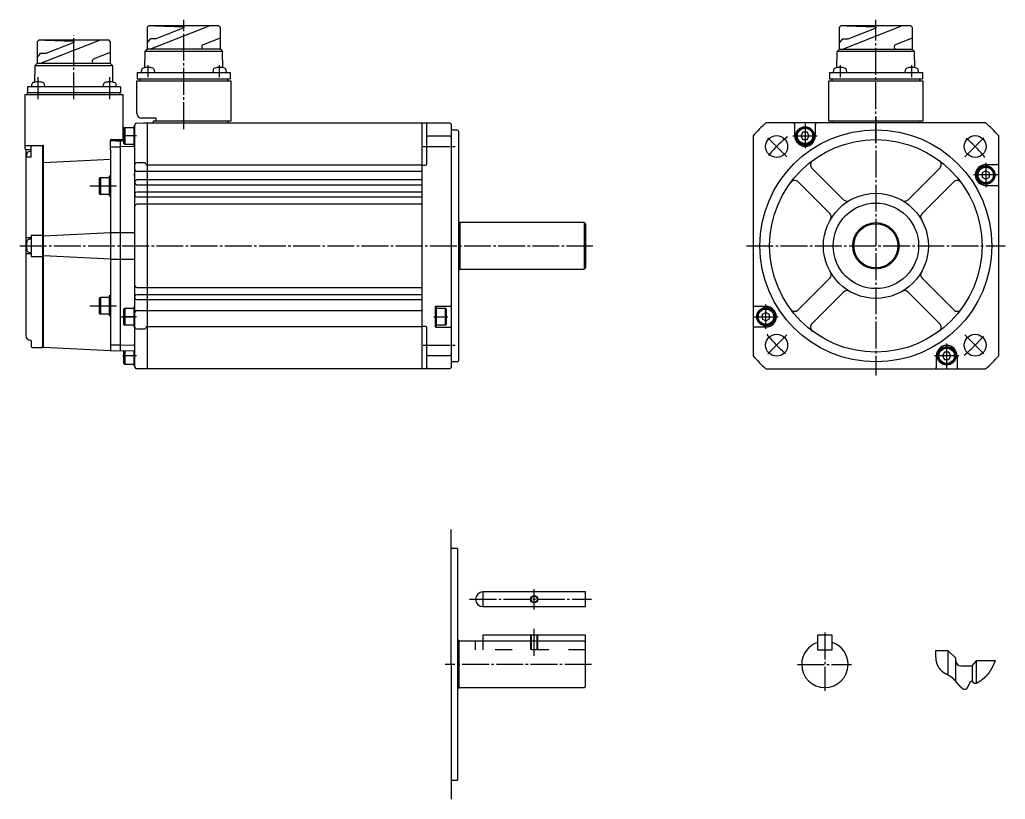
# Model space of a CAD drawing. Extents: x -317 to 315, y -128 to 191.
# Drawn here: x -88.2 to 315.4, y -127.6 to 191.5 of the extents above; entities that cross this region are included whole.
import ezdxf

# ---------------------------------------------------------------- set-up
doc = ezdxf.new("R2010")
doc.units = 0
doc.linetypes.add('DASH_CENTER', pattern=[14, 11, -1, 1, -1])
doc.linetypes.add('DASHED', pattern=[15, 7, -8])
doc.layers.get('0').update_dxf_attribs({"linetype": 'CONTINUOUS'})

msp = doc.modelspace()

# ---------------------------------------------------------------- linework, layer by layer
at = {"color": 1, "linetype": 'DASH_CENTER'}
for p, q in [((-21.02, 146.72), (-21.02, 191.47)), ((262.42, 140.9), (262.42, 191.47)), ((-66.02, 158.92), (-66.02, 185.06)), ((-35.7, 172.92), (-35.7, 167.92)), ((-6.34, 167.92), (-6.34, 172.92)), ((247.74, 172.92), (247.74, 167.92)), ((277.1, 167.92), (277.1, 172.92)), ((-80.7, 158.92), (-80.7, 168.01)), ((-51.34, 158.92), (-51.34, 168.01)), ((262.42, 151.92), (262.42, 45.92)), ((233.42, 148.92), (233.42, 138.92)), ((-40.4, 143.92), (-46.09, 143.92)), ((226.01, 135.33), (217.52, 143.82)), ((228.42, 143.92), (238.42, 143.92)), ((298.84, 135.33), (307.33, 143.82)), ((77.07, 139.57), (90.16, 139.57)), ((307.42, 132.92), (307.42, 122.92)), ((312.42, 127.92), (302.42, 127.92)), ((-59.52, 123.42), (-48.02, 123.42)), ((-88.22, 98.92), (146.48, 98.92)), ((-86.27, 98.92), (-82.41, 98.92)), ((209.42, 98.92), (315.42, 98.92)), ((-59.52, 74.42), (-48.02, 74.42)), ((217.42, 64.92), (217.42, 74.92)), ((-40.4, 69.92), (-46.09, 69.92)), ((81.36, 69.92), (87.05, 69.92)), ((212.42, 69.92), (222.42, 69.92)), ((226.01, 62.5), (217.52, 54.01)), ((298.84, 62.5), (307.33, 54.01)), ((77.07, 58.26), (90.16, 58.26)), ((291.42, 48.92), (291.42, 58.92)), ((-40.4, 53.92), (-46.09, 53.92)), ((296.42, 53.92), (286.42, 53.92)), ((101.48, -42.72), (101.48, -48.72)), ((122.48, -49.87), (122.48, -41.57)), ((95.98, -45.72), (145.98, -45.72)), ((122.48, -68.87), (122.48, -57.87)), ((241.54, -59.33), (241.54, -83.19)), ((145.98, -72.37), (85.98, -72.37)), ((230.28, -72.37), (252.5, -72.37))]:
    msp.add_line(p, q, dxfattribs=at)
at = {"color": 7, "linetype": 'CONTINUOUS'}
for p, q in [((-35.9, 188.47), (-35.4, 188.97)), ((-35.9, 179.53), (-35.9, 188.47)), ((-6.65, 188.97), (-35.4, 188.97)), ((-6.65, 188.97), (-35.4, 188.97)), ((-10.31, 188.97), (-34.38, 179.53)), ((-32.87, 188.97), (-21.02, 188.58)), ((-21.02, 188.11), (-32.46, 183.62)), ((-21.02, 188.58), (-21.02, 188.11)), ((-6.15, 188.47), (-6.65, 188.97)), ((-6.15, 188.47), (-6.15, 179.53)), ((247.55, 188.4), (248.05, 188.9)), ((247.55, 179.46), (247.55, 188.4)), ((276.8, 188.9), (248.05, 188.9)), ((273.13, 188.9), (249.07, 179.46)), ((250.58, 188.9), (262.42, 188.51)), ((262.42, 188.04), (250.99, 183.55)), ((262.42, 188.51), (262.42, 188.04)), ((277.3, 188.4), (276.8, 188.9)), ((277.3, 188.4), (277.3, 179.46)), ((-80.9, 182.56), (-80.4, 183.06)), ((-80.9, 173.62), (-80.9, 182.56)), ((-51.65, 183.06), (-80.4, 183.06)), ((-55.31, 183.06), (-79.38, 173.62)), ((-77.87, 183.06), (-66.02, 182.67)), ((-66.02, 182.2), (-77.46, 177.71)), ((-66.02, 182.67), (-66.02, 182.2)), ((-51.15, 182.56), (-51.65, 183.06)), ((-51.15, 182.56), (-51.15, 173.62)), ((-35.9, 182.12), (-34.64, 183.62)), ((-32.46, 183.62), (-34.64, 183.62)), ((-6.15, 183.94), (-13.11, 181.21)), ((247.55, 182.05), (248.8, 183.55)), ((250.99, 183.55), (248.8, 183.55)), ((277.3, 183.87), (270.34, 181.14)), ((-80.9, 176.21), (-79.64, 177.71)), ((-77.46, 177.71), (-79.64, 177.71)), ((-51.15, 178.03), (-58.11, 175.3)), ((-37.01, 171.79), (-36.9, 178.53)), ((-36.9, 178.53), (-35.9, 179.53)), ((-5.15, 178.53), (-36.9, 178.53)), ((-35.9, 179.53), (-12.83, 179.53)), ((-13.58, 180.51), (-13.58, 180.28)), ((-12.83, 179.53), (-6.15, 179.53)), ((-6.15, 179.53), (-5.15, 178.53)), ((-6.15, 179.53), (-5.15, 178.53)), ((-5.04, 171.79), (-5.15, 178.53)), ((246.44, 171.79), (246.55, 178.46)), ((246.55, 178.46), (247.55, 179.46)), ((278.3, 178.46), (246.55, 178.46)), ((247.55, 179.46), (270.61, 179.46)), ((269.86, 180.44), (269.86, 180.21)), ((270.61, 179.46), (277.3, 179.46)), ((277.3, 179.46), (278.3, 178.46)), ((277.3, 179.46), (278.3, 178.46)), ((278.41, 171.79), (278.3, 178.46)), ((-81.9, 172.62), (-80.9, 173.62)), ((-80.9, 173.62), (-57.83, 173.62)), ((-58.58, 174.6), (-58.58, 174.37)), ((-57.83, 173.62), (-51.15, 173.62)), ((-51.15, 173.62), (-50.15, 172.62)), ((-51.15, 173.62), (-50.15, 172.62)), ((-82.01, 165.88), (-81.9, 172.62)), ((-50.15, 172.62), (-81.9, 172.62)), ((-50.04, 165.88), (-50.15, 172.62)), ((-40.07, 169.92), (-40.07, 167.22)), ((-40.07, 169.92), (-1.97, 169.92)), ((-38.38, 170.76), (-38.45, 169.92)), ((-32.95, 169.92), (-33.03, 170.76)), ((-9.02, 170.76), (-9.09, 169.92)), ((-3.59, 169.92), (-3.67, 170.76)), ((-1.97, 169.92), (-1.97, 167.22)), ((243.37, 169.92), (243.37, 167.22)), ((243.37, 169.92), (281.47, 169.92)), ((245.07, 170.76), (244.99, 169.92)), ((250.49, 169.92), (250.42, 170.76)), ((274.43, 170.76), (274.35, 169.92)), ((279.85, 169.92), (279.78, 170.76)), ((281.47, 169.92), (281.47, 167.22)), ((-40.27, 166.52), (-21.02, 166.52)), ((-40.27, 153.22), (-40.27, 166.52)), ((-40.07, 167.22), (-1.97, 167.22)), ((-39.02, 167.22), (-39.02, 166.52)), ((-39.02, 167.22), (-39.02, 166.52)), ((-21.02, 166.52), (-1.77, 166.52)), ((-3.02, 166.52), (-3.02, 167.22)), ((-1.77, 166.52), (-1.77, 149.92)), ((243.17, 166.52), (262.42, 166.52)), ((243.17, 149.92), (243.17, 166.52)), ((243.37, 167.22), (281.47, 167.22)), ((244.42, 167.22), (244.42, 166.52)), ((244.42, 167.22), (244.42, 166.52)), ((262.42, 166.52), (281.67, 166.52)), ((280.42, 166.52), (280.42, 167.22)), ((281.67, 166.52), (281.67, 149.92)), ((-85.07, 164.01), (-85.07, 161.62)), ((-46.97, 164.01), (-85.07, 164.01)), ((-85.07, 161.62), (-46.97, 161.62)), ((-85.02, 160.92), (-85.02, 161.62)), ((-83.38, 164.85), (-83.45, 164.01)), ((-77.95, 164.01), (-78.03, 164.85)), ((-54.02, 164.85), (-54.09, 164.01)), ((-48.59, 164.01), (-48.67, 164.85)), ((-47.02, 160.92), (-47.02, 161.62)), ((-46.97, 164.01), (-46.97, 161.62)), ((-86.02, 160.92), (-46.02, 160.92)), ((-86.02, 140.19), (-86.02, 160.92)), ((-46.02, 160.92), (-46.02, 142.62)), ((-32.52, 151.22), (-38.27, 151.22)), ((-33.52, 149.92), (-33.52, 149.22)), ((-32.32, 149.92), (-33.52, 149.92)), ((-32.32, 149.92), (-32.32, 151.02)), ((-21.02, 149.92), (-32.32, 149.92)), ((-3.02, 149.92), (-21.02, 149.92)), ((-3.02, 149.92), (-3.02, 149.22)), ((-1.77, 149.92), (-3.02, 149.92)), ((262.42, 149.92), (243.17, 149.92)), ((244.42, 149.92), (244.42, 149.22)), ((280.42, 149.92), (262.42, 149.92)), ((280.42, 149.92), (280.42, 149.22)), ((281.67, 149.92), (280.42, 149.92)), ((-45.17, 147.42), (-45.52, 147.07)), ((-45.52, 140.77), (-45.52, 147.07)), ((-45.17, 147.42), (-45.17, 140.42)), ((-45.17, 147.42), (-41.52, 147.42)), ((-41.52, 147.92), (-41.52, 139.92)), ((-41.02, 147.92), (-41.52, 147.92)), ((-41.02, 49.33), (-41.02, 148.5)), ((-40.33, 149.2), (-37.52, 149.25)), ((-37.52, 149.25), (-36.02, 149.22)), ((-36.02, 149.22), (-36.02, 48.61)), ((-36.02, 149.22), (76.48, 149.22)), ((-33.52, 149.22), (-3.02, 149.22)), ((76.48, 149.22), (87.98, 149.22)), ((76.48, 149.22), (76.48, 48.62)), ((78.48, 148.72), (78.98, 149.22)), ((78.48, 132.42), (78.48, 148.72)), ((87.98, 149.22), (88.48, 148.72)), ((88.48, 148.72), (88.48, 49.12)), ((88.98, 146.42), (90.98, 146.42)), ((91.48, 145.92), (90.98, 146.42)), ((91.48, 145.92), (91.48, 51.92)), ((307.44, 149.22), (217.41, 149.22)), ((229.17, 143.92), (229.17, 148.72)), ((232.56, 145.42), (231.69, 143.92)), ((234.29, 145.42), (232.56, 145.42)), ((235.16, 143.92), (234.29, 145.42)), ((237.67, 143.92), (237.67, 148.72)), ((-51.22, 141.92), (-51.22, 138.62)), ((-51.02, 138.42), (-51.02, 141.62)), ((-50.72, 142.42), (-46.22, 142.42)), ((-49.02, 141.95), (-50.72, 141.92)), ((-49.02, 141.95), (-47.02, 141.92)), ((-47.02, 141.92), (-45.52, 141.95)), ((-47.02, 141.92), (-47.02, 55.91)), ((-41.02, 55.31), (-41.02, 142.52)), ((78.48, 143.43), (78.98, 143.93)), ((78.98, 143.93), (87.98, 143.93)), ((87.98, 143.93), (88.48, 143.43)), ((212.12, 143.93), (212.12, 53.9)), ((231.69, 143.92), (232.56, 142.42)), ((232.56, 142.42), (234.29, 142.42)), ((234.29, 142.42), (235.16, 143.92)), ((312.72, 53.9), (312.72, 143.93)), ((-86.02, 138.62), (-86.02, 140.19)), ((-85.82, 139.99), (-78.72, 139.99)), ((-85.82, 138.42), (-83.58, 138.42)), ((-85.72, 138.16), (-85.72, 135.04)), ((-85.52, 138.36), (-83.72, 138.36)), ((-83.52, 137.51), (-84.37, 137.44)), ((-83.72, 138.36), (-83.72, 138.36)), ((-83.52, 138.56), (-83.52, 139.49)), ((-83.52, 135.44), (-83.52, 138.56)), ((-78.92, 139.99), (-78.92, 57.72)), ((-78.52, 57.31), (-78.52, 139.79)), ((-51.02, 138.42), (-51.02, 55.92)), ((-50.73, 139.42), (-49.02, 139.45)), ((-49.02, 139.45), (-47.02, 139.42)), ((-41.51, 139.52), (-47.02, 139.42)), ((-45.52, 140.77), (-45.17, 140.42)), ((-41.52, 140.42), (-45.17, 140.42)), ((-41.52, 139.92), (-41.02, 139.92)), ((-85.72, 135.04), (-85.72, 133.24)), ((-85.72, 133.24), (-85.72, 102.37)), ((-83.72, 135.24), (-85.52, 135.24)), ((-83.72, 135.24), (-83.72, 135.24)), ((-78.52, 132.98), (-51.02, 134.38)), ((-37.02, 132.92), (-40.32, 132.92)), ((76.48, 129.42), (-40.32, 129.42)), ((76.48, 131.92), (-36.02, 131.92)), ((76.48, 131.92), (77.98, 131.92)), ((236.22, 130.78), (249.19, 117.81)), ((288.63, 130.78), (275.66, 117.81)), ((307.42, 129.65), (305.92, 128.78)), ((307.42, 132.17), (312.22, 132.17)), ((308.92, 128.78), (307.42, 129.65)), ((-55.17, 126.92), (-55.52, 126.57)), ((-55.52, 120.27), (-55.52, 126.57)), ((-55.17, 126.92), (-51.52, 126.92)), ((-55.17, 126.92), (-55.17, 119.92)), ((-51.02, 127.42), (-51.52, 127.42)), ((-51.52, 127.42), (-51.52, 119.42)), ((76.48, 125.92), (-40.32, 125.92)), ((305.92, 128.78), (305.92, 127.05)), ((305.92, 127.05), (307.42, 126.18)), ((307.42, 126.18), (308.92, 127.05)), ((308.92, 127.05), (308.92, 128.78)), ((-40.32, 123.92), (76.48, 123.92)), ((230.56, 125.12), (243.53, 112.15)), ((294.29, 125.12), (281.32, 112.15)), ((307.42, 123.67), (312.22, 123.67)), ((-55.52, 120.27), (-55.17, 119.92)), ((-51.52, 119.92), (-55.17, 119.92)), ((-51.52, 119.42), (-51.02, 119.42)), ((76.48, 120.92), (-40.32, 120.92)), ((-40.32, 118.92), (76.48, 118.92)), ((76.48, 115.92), (-40.32, 115.92)), ((91.48, 108.82), (91.68, 108.82)), ((91.98, 108.52), (91.68, 108.82)), ((91.98, 108.52), (91.98, 89.32)), ((142.98, 108.42), (91.98, 108.42)), ((143.48, 107.92), (142.98, 108.42)), ((142.98, 108.42), (142.98, 89.42)), ((143.48, 107.92), (143.48, 89.92)), ((-85.72, 102.17), (-85.72, 95.67)), ((-83.72, 102.16), (-85.52, 102.17)), ((-83.52, 101.67), (-84.37, 101.6)), ((-83.72, 102.16), (-83.76, 102.17)), ((-83.52, 103.32), (-83.52, 94.52)), ((-83.52, 103.32), (-78.92, 103.32)), ((-78.52, 103.02), (-51.02, 104.42)), ((-51.02, 104.41), (-47.02, 104.41)), ((-47.02, 104.42), (-41.02, 104.42)), ((-85.72, 95.47), (-85.72, 62.25)), ((-83.76, 95.66), (-85.52, 95.67)), ((-84.37, 96.25), (-83.52, 96.17)), ((-83.76, 95.66), (-83.72, 95.66)), ((-83.52, 94.52), (-78.92, 94.52)), ((-51.02, 93.41), (-78.52, 94.81)), ((-51.02, 93.41), (-47.02, 93.41)), ((-47.02, 93.41), (-41.02, 93.41)), ((91.68, 89.02), (91.48, 89.02)), ((91.68, 89.02), (91.98, 89.32)), ((91.98, 89.42), (142.98, 89.42)), ((142.98, 89.42), (143.48, 89.92)), ((230.56, 72.71), (243.53, 85.68)), ((294.29, 72.71), (281.32, 85.68)), ((-40.32, 81.92), (76.48, 81.92)), ((-55.17, 77.92), (-55.52, 77.57)), ((-55.52, 71.27), (-55.52, 77.57)), ((-55.17, 77.92), (-55.17, 70.92)), ((-55.17, 77.92), (-51.52, 77.92)), ((-51.52, 78.42), (-51.52, 70.42)), ((-51.02, 78.42), (-51.52, 78.42)), ((76.48, 78.92), (-40.32, 78.92)), ((-40.32, 76.92), (76.48, 76.92)), ((236.22, 67.05), (249.19, 80.02)), ((288.63, 67.05), (275.66, 80.02)), ((-45.17, 73.42), (-45.52, 73.07)), ((-45.52, 66.77), (-45.52, 73.07)), ((-45.17, 73.42), (-41.52, 73.42)), ((-45.17, 73.42), (-45.17, 66.42)), ((-41.02, 73.92), (-41.52, 73.92)), ((-41.52, 73.92), (-41.52, 65.92)), ((81.98, 73.97), (81.98, 65.87)), ((82.48, 73.92), (81.98, 73.92)), ((88.48, 74.17), (82.18, 74.17)), ((82.48, 65.92), (82.48, 73.92)), ((82.48, 73.42), (86.13, 73.42)), ((86.48, 73.07), (86.13, 73.42)), ((86.13, 66.42), (86.13, 73.42)), ((86.48, 73.07), (86.48, 66.77)), ((217.42, 74.17), (212.62, 74.17)), ((-55.52, 71.27), (-55.17, 70.92)), ((-51.52, 70.92), (-55.17, 70.92)), ((-51.52, 70.42), (-51.02, 70.42)), ((-47.02, 69.92), (-41.51, 69.82)), ((-40.32, 72.42), (76.48, 72.42)), ((217.42, 71.65), (215.92, 70.78)), ((215.92, 70.78), (215.92, 69.05)), ((215.92, 69.05), (217.42, 68.18)), ((218.92, 70.78), (217.42, 71.65)), ((217.42, 68.18), (218.92, 69.05)), ((218.92, 69.05), (218.92, 70.78)), ((-45.52, 66.77), (-45.17, 66.42)), ((-41.52, 66.42), (-45.17, 66.42)), ((-41.52, 65.92), (-41.02, 65.92)), ((-40.32, 64.92), (-37.02, 64.92)), ((-36.02, 65.92), (76.48, 65.92)), ((77.98, 65.92), (76.48, 65.92)), ((78.48, 49.12), (78.48, 65.42)), ((81.98, 65.92), (82.48, 65.92)), ((82.18, 65.67), (88.48, 65.67)), ((86.13, 66.42), (82.48, 66.42)), ((86.13, 66.42), (86.48, 66.77)), ((217.42, 65.67), (212.62, 65.67)), ((-83.72, 60.25), (-83.76, 60.25)), ((-83.52, 60.05), (-83.52, 57.81)), ((-83.02, 57.31), (-78.92, 57.31)), ((-78.92, 57.31), (-78.92, 57.72)), ((-78.92, 57.72), (-78.52, 57.72)), ((-51.02, 55.92), (-78.52, 57.31)), ((-50.73, 58.41), (-49.02, 58.38)), ((-49.02, 58.38), (-47.02, 58.42)), ((-47.02, 58.41), (-41.51, 58.31)), ((-49.02, 55.88), (-50.73, 55.91)), ((-47.02, 55.92), (-49.02, 55.88)), ((-41.51, 55.81), (-47.02, 55.91)), ((-45.52, 50.77), (-45.52, 55.92)), ((-45.17, 55.92), (-45.17, 50.42)), ((-41.52, 55.92), (-41.52, 49.92)), ((78.98, 53.9), (78.48, 54.4)), ((87.98, 53.9), (78.98, 53.9)), ((88.48, 54.4), (87.98, 53.9)), ((287.17, 53.92), (287.17, 49.12)), ((290.56, 55.42), (289.69, 53.92)), ((289.69, 53.92), (290.56, 52.42)), ((292.29, 55.42), (290.56, 55.42)), ((293.16, 53.92), (292.29, 55.42)), ((292.29, 52.42), (293.16, 53.92)), ((295.67, 53.92), (295.67, 49.12)), ((-45.52, 50.77), (-45.17, 50.42)), ((-41.52, 50.42), (-45.17, 50.42)), ((-41.52, 49.92), (-41.02, 49.92)), ((-37.52, 48.58), (-40.33, 48.63)), ((-36.02, 48.61), (-37.52, 48.58)), ((76.48, 48.62), (-36.02, 48.62)), ((87.98, 48.62), (76.48, 48.62)), ((78.98, 48.62), (78.48, 49.12)), ((88.48, 49.12), (87.98, 48.62)), ((90.98, 51.42), (88.98, 51.42)), ((90.98, 51.42), (91.48, 51.92)), ((217.41, 48.62), (307.44, 48.62)), ((290.56, 52.42), (292.29, 52.42)), ((88.48, -48.27), (88.48, -17.18)), ((88.48, -72.37), (88.48, -25.02)), ((90.88, -24.87), (88.86, -24.87)), ((91.26, -25.26), (90.88, -24.87)), ((91.26, -62.87), (91.26, -25.26)), ((143.48, -42.72), (101.48, -42.72)), ((143.48, -48.72), (143.48, -42.72)), ((101.48, -48.72), (143.48, -48.72)), ((120.98, -60.37), (101.48, -60.37)), ((101.48, -60.37), (101.48, -62.87)), ((121.23, -60.37), (120.98, -60.37)), ((143.48, -60.37), (121.23, -60.37)), ((123.98, -60.37), (123.73, -60.37)), ((143.48, -63.37), (143.48, -60.37)), ((238.54, -60.37), (238.54, -63.36)), ((244.54, -60.37), (238.54, -60.37)), ((244.54, -63.36), (244.54, -60.37)), ((91.46, -62.47), (91.26, -62.47)), ((91.26, -72.37), (91.26, -62.87)), ((91.46, -62.47), (91.76, -62.77)), ((91.76, -81.97), (91.76, -62.77)), ((98.48, -62.87), (91.76, -62.87)), ((101.48, -62.87), (98.48, -62.87)), ((142.98, -62.87), (101.48, -62.87)), ((142.98, -62.87), (143.48, -63.37)), ((143.48, -81.37), (143.48, -63.37)), ((238.54, -63.36), (238.54, -66.37)), ((244.54, -66.37), (244.54, -63.36)), ((238.54, -66.37), (244.54, -66.37)), ((292.07, -66.88), (286.9, -66.88)), ((292.07, -66.88), (295.2, -69.88)), ((292.07, -76.69), (292.07, -66.88)), ((88.48, -72.37), (88.48, -127.57)), ((91.26, -81.87), (91.26, -72.37)), ((295.2, -79.43), (295.2, -69.88)), ((301.84, -72.96), (303.7, -70.92)), ((311.38, -70.92), (303.7, -70.92)), ((303.7, -79.96), (303.7, -70.92)), ((297.2, -72.96), (301.84, -72.96)), ((301.84, -72.96), (301.84, -79.28)), ((91.26, -119.49), (91.26, -81.87)), ((91.26, -82.27), (91.46, -82.27)), ((91.46, -82.27), (91.76, -81.97)), ((91.76, -81.87), (142.98, -81.87)), ((142.98, -81.87), (143.48, -81.37)), ((90.88, -119.87), (88.48, -119.87)), ((90.88, -119.87), (91.26, -119.49))]:
    msp.add_line(p, q, dxfattribs=at)
at = {"color": 2, "linetype": 'DASHED'}
for p, q in [((120.98, -60.37), (120.98, -66.37)), ((123.98, -66.37), (123.98, -60.37)), ((98.48, -66.37), (98.48, -62.87)), ((143.48, -66.37), (98.48, -66.37))]:
    msp.add_line(p, q, dxfattribs=at)
at = {"color": 7, "linetype": 'DASHED'}
for p, q in [((121.23, -60.37), (121.23, -66.37)), ((123.73, -66.37), (123.73, -60.37)), ((101.48, -62.87), (101.48, -66.37))]:
    msp.add_line(p, q, dxfattribs=at)
at = {"color": 2}
msp.add_polyline3d([(286.9, -66.88, 0), (286.9, -66.92, 0), (286.9, -66.96, 0), (286.9, -67, 0), (286.9, -67.05, 0), (286.9, -67.09, 0), (286.9, -67.13, 0), (286.9, -67.17, 0), (286.9, -67.21, 0), (286.9, -67.25, 0), (286.89, -67.29, 0), (286.89, -67.33, 0), (286.89, -67.37, 0), (286.89, -67.41, 0), (286.89, -67.45, 0), (286.89, -67.49, 0), (286.89, -67.53, 0), (286.89, -67.57, 0), (286.89, -67.61, 0), (286.89, -67.65, 0), (286.89, -67.69, 0), (286.89, -67.73, 0), (286.89, -67.77, 0), (286.89, -67.81, 0), (286.89, -67.86, 0), (286.89, -67.9, 0), (286.89, -67.94, 0), (286.89, -67.98, 0), (286.89, -68.02, 0), (286.89, -68.06, 0), (286.89, -68.1, 0), (286.89, -68.14, 0), (286.89, -68.18, 0), (286.89, -68.22, 0), (286.89, -68.26, 0), (286.89, -68.3, 0), (286.89, -68.34, 0), (286.89, -68.38, 0), (286.89, -68.42, 0), (286.89, -68.46, 0), (286.89, -68.5, 0), (286.89, -68.54, 0), (286.89, -68.58, 0), (286.89, -68.63, 0), (286.89, -68.67, 0), (286.89, -68.71, 0), (286.89, -68.75, 0), (286.89, -68.79, 0), (286.89, -68.83, 0), (286.89, -68.87, 0), (286.9, -68.91, 0), (286.9, -68.95, 0), (286.9, -68.99, 0), (286.9, -69.03, 0), (286.9, -69.07, 0), (286.9, -69.11, 0), (286.9, -69.15, 0), (286.9, -69.19, 0), (286.91, -69.23, 0), (286.91, -69.27, 0), (286.91, -69.31, 0), (286.91, -69.35, 0), (286.91, -69.39, 0), (286.92, -69.44, 0), (286.92, -69.48, 0), (286.92, -69.52, 0), (286.92, -69.56, 0), (286.93, -69.6, 0), (286.93, -69.64, 0), (286.93, -69.68, 0), (286.93, -69.72, 0), (286.94, -69.76, 0), (286.94, -69.8, 0), (286.94, -69.84, 0), (286.95, -69.88, 0), (286.95, -69.92, 0), (286.95, -69.96, 0), (286.96, -70, 0), (286.96, -70.04, 0), (286.96, -70.08, 0), (286.97, -70.12, 0), (286.97, -70.16, 0), (286.98, -70.2, 0), (286.98, -70.24, 0), (286.99, -70.28, 0), (286.99, -70.32, 0), (287, -70.36, 0), (287, -70.4, 0), (287, -70.44, 0), (287.01, -70.48, 0), (287.02, -70.53, 0), (287.02, -70.57, 0), (287.03, -70.61, 0), (287.03, -70.65, 0), (287.04, -70.69, 0), (287.05, -70.73, 0), (287.05, -70.77, 0), (287.06, -70.81, 0), (287.06, -70.85, 0), (287.07, -70.89, 0), (287.08, -70.93, 0), (287.09, -70.97, 0), (287.09, -71.01, 0), (287.1, -71.05, 0), (287.11, -71.09, 0), (287.12, -71.13, 0), (287.12, -71.17, 0), (287.13, -71.2, 0), (287.14, -71.24, 0), (287.15, -71.28, 0), (287.16, -71.32, 0), (287.17, -71.36, 0), (287.18, -71.4, 0), (287.19, -71.44, 0), (287.2, -71.48, 0), (287.21, -71.52, 0), (287.22, -71.56, 0), (287.23, -71.6, 0), (287.24, -71.64, 0), (287.25, -71.68, 0), (287.26, -71.72, 0), (287.27, -71.76, 0), (287.28, -71.8, 0), (287.29, -71.84, 0), (287.3, -71.88, 0), (287.31, -71.91, 0), (287.33, -71.95, 0), (287.34, -71.99, 0), (287.35, -72.03, 0), (287.36, -72.07, 0), (287.38, -72.11, 0), (287.39, -72.15, 0), (287.4, -72.18, 0), (287.42, -72.22, 0), (287.43, -72.26, 0), (287.44, -72.3, 0), (287.46, -72.34, 0), (287.47, -72.38, 0), (287.49, -72.41, 0), (287.5, -72.45, 0), (287.52, -72.49, 0), (287.53, -72.53, 0), (287.55, -72.56, 0), (287.56, -72.6, 0), (287.58, -72.64, 0), (287.6, -72.68, 0), (287.61, -72.71, 0), (287.63, -72.75, 0), (287.64, -72.79, 0), (287.66, -72.82, 0), (287.68, -72.86, 0), (287.7, -72.9, 0), (287.71, -72.93, 0), (287.73, -72.97, 0), (287.75, -73.01, 0), (287.77, -73.04, 0), (287.79, -73.08, 0), (287.81, -73.11, 0), (287.83, -73.15, 0), (287.85, -73.19, 0), (287.87, -73.22, 0), (287.89, -73.26, 0), (287.91, -73.29, 0), (287.93, -73.33, 0), (287.95, -73.36, 0), (287.97, -73.4, 0), (287.99, -73.43, 0), (288.01, -73.47, 0), (288.03, -73.5, 0), (288.06, -73.53, 0), (288.08, -73.57, 0), (288.1, -73.6, 0), (288.12, -73.64, 0), (288.14, -73.67, 0), (288.17, -73.7, 0), (288.19, -73.74, 0), (288.21, -73.77, 0), (288.24, -73.8, 0), (288.26, -73.84, 0), (288.29, -73.87, 0), (288.31, -73.9, 0), (288.33, -73.93, 0), (288.36, -73.97, 0), (288.38, -74, 0), (288.41, -74.03, 0), (288.43, -74.06, 0), (288.46, -74.1, 0), (288.48, -74.13, 0), (288.51, -74.16, 0), (288.53, -74.19, 0), (288.56, -74.22, 0), (288.59, -74.25, 0), (288.61, -74.28, 0), (288.64, -74.32, 0), (288.67, -74.35, 0), (288.69, -74.38, 0), (288.72, -74.41, 0), (288.75, -74.44, 0), (288.77, -74.47, 0), (288.8, -74.5, 0), (288.83, -74.53, 0), (288.86, -74.56, 0), (288.89, -74.59, 0), (288.91, -74.62, 0), (288.94, -74.65, 0), (288.97, -74.68, 0), (289, -74.7, 0), (289.03, -74.73, 0), (289.06, -74.76, 0), (289.09, -74.79, 0), (289.12, -74.82, 0), (289.14, -74.85, 0), (289.17, -74.87, 0), (289.2, -74.9, 0), (289.23, -74.93, 0), (289.26, -74.96, 0), (289.29, -74.99, 0), (289.32, -75.01, 0), (289.35, -75.04, 0), (289.38, -75.07, 0), (289.42, -75.09, 0), (289.45, -75.12, 0), (289.48, -75.15, 0), (289.51, -75.17, 0), (289.54, -75.2, 0), (289.57, -75.22, 0), (289.6, -75.25, 0), (289.63, -75.28, 0), (289.67, -75.3, 0), (289.7, -75.33, 0), (289.73, -75.35, 0), (289.76, -75.38, 0), (289.79, -75.4, 0), (289.83, -75.43, 0), (289.86, -75.45, 0), (289.89, -75.48, 0), (289.92, -75.5, 0), (289.96, -75.52, 0), (289.99, -75.55, 0), (290.02, -75.57, 0), (290.06, -75.59, 0), (290.09, -75.62, 0), (290.12, -75.64, 0), (290.16, -75.66, 0), (290.19, -75.69, 0), (290.22, -75.71, 0), (290.26, -75.73, 0), (290.29, -75.75, 0), (290.33, -75.78, 0), (290.36, -75.8, 0), (290.39, -75.82, 0), (290.43, -75.84, 0), (290.46, -75.86, 0), (290.5, -75.88, 0), (290.53, -75.9, 0), (290.57, -75.92, 0), (290.6, -75.94, 0), (290.64, -75.96, 0), (290.67, -75.98, 0), (290.71, -76, 0), (290.74, -76.02, 0), (290.78, -76.04, 0), (290.81, -76.06, 0), (290.85, -76.08, 0), (290.89, -76.1, 0), (290.92, -76.12, 0), (290.96, -76.14, 0), (290.99, -76.16, 0), (291.03, -76.18, 0), (291.07, -76.19, 0), (291.1, -76.21, 0), (291.14, -76.23, 0), (291.18, -76.25, 0), (291.21, -76.27, 0), (291.25, -76.28, 0), (291.29, -76.3, 0), (291.32, -76.32, 0), (291.36, -76.34, 0), (291.39, -76.35, 0), (291.43, -76.37, 0), (291.47, -76.39, 0), (291.5, -76.41, 0), (291.54, -76.42, 0), (291.58, -76.44, 0), (291.61, -76.46, 0), (291.65, -76.48, 0), (291.69, -76.49, 0), (291.72, -76.51, 0), (291.76, -76.53, 0), (291.8, -76.55, 0), (291.83, -76.56, 0), (291.87, -76.58, 0), (291.91, -76.6, 0), (291.94, -76.62, 0), (291.98, -76.64, 0), (292.01, -76.66, 0), (292.05, -76.67, 0), (292.09, -76.69, 0), (292.12, -76.71, 0), (292.16, -76.73, 0), (292.19, -76.75, 0), (292.23, -76.77, 0), (292.26, -76.79, 0), (292.3, -76.81, 0), (292.33, -76.83, 0), (292.37, -76.85, 0), (292.4, -76.87, 0), (292.44, -76.89, 0), (292.47, -76.91, 0), (292.51, -76.94, 0), (292.54, -76.96, 0), (292.58, -76.98, 0), (292.61, -77, 0), (292.64, -77.02, 0), (292.68, -77.04, 0), (292.71, -77.07, 0), (292.75, -77.09, 0), (292.78, -77.11, 0), (292.81, -77.14, 0), (292.85, -77.16, 0), (292.88, -77.18, 0), (292.91, -77.21, 0), (292.95, -77.23, 0), (292.98, -77.25, 0), (293.01, -77.28, 0), (293.05, -77.3, 0), (293.08, -77.33, 0), (293.11, -77.35, 0), (293.14, -77.37, 0), (293.17, -77.4, 0), (293.21, -77.42, 0), (293.24, -77.45, 0), (293.27, -77.47, 0), (293.3, -77.5, 0), (293.33, -77.52, 0), (293.37, -77.55, 0), (293.4, -77.58, 0), (293.43, -77.6, 0), (293.46, -77.63, 0), (293.49, -77.65, 0), (293.52, -77.68, 0), (293.55, -77.71, 0), (293.58, -77.73, 0), (293.61, -77.76, 0), (293.64, -77.79, 0), (293.67, -77.81, 0), (293.7, -77.84, 0), (293.73, -77.87, 0), (293.76, -77.9, 0), (293.79, -77.92, 0), (293.82, -77.95, 0), (293.85, -77.98, 0), (293.88, -78.01, 0), (293.91, -78.03, 0), (293.94, -78.06, 0), (293.97, -78.09, 0), (294, -78.12, 0), (294.03, -78.15, 0), (294.06, -78.18, 0), (294.09, -78.2, 0), (294.12, -78.23, 0), (294.14, -78.26, 0), (294.17, -78.29, 0), (294.2, -78.32, 0), (294.23, -78.35, 0), (294.26, -78.38, 0), (294.29, -78.41, 0), (294.31, -78.44, 0), (294.34, -78.47, 0), (294.37, -78.5, 0), (294.4, -78.52, 0), (294.42, -78.55, 0), (294.45, -78.58, 0), (294.48, -78.61, 0), (294.51, -78.64, 0), (294.53, -78.67, 0), (294.56, -78.7, 0), (294.59, -78.73, 0), (294.62, -78.76, 0), (294.64, -78.79, 0), (294.67, -78.82, 0), (294.7, -78.85, 0), (294.72, -78.88, 0), (294.75, -78.91, 0), (294.78, -78.94, 0), (294.81, -78.98, 0), (294.83, -79.01, 0), (294.86, -79.04, 0), (294.88, -79.07, 0), (294.91, -79.1, 0), (294.94, -79.13, 0), (294.96, -79.16, 0), (294.99, -79.19, 0), (295.02, -79.22, 0), (295.05, -79.25, 0), (295.07, -79.28, 0), (295.1, -79.31, 0), (295.12, -79.34, 0), (295.15, -79.37, 0), (295.18, -79.4, 0), (295.2, -79.44, 0), (295.23, -79.47, 0), (295.25, -79.5, 0), (295.28, -79.53, 0), (295.31, -79.56, 0), (295.33, -79.59, 0), (295.36, -79.62, 0), (295.39, -79.65, 0), (295.41, -79.68, 0), (295.44, -79.71, 0), (295.46, -79.74, 0), (295.49, -79.77, 0), (295.52, -79.81, 0), (295.54, -79.84, 0), (295.57, -79.87, 0), (295.6, -79.9, 0), (295.62, -79.93, 0), (295.65, -79.96, 0), (295.68, -79.99, 0), (295.7, -80.02, 0), (295.73, -80.05, 0), (295.75, -80.08, 0), (295.78, -80.11, 0), (295.81, -80.14, 0), (295.83, -80.18, 0), (295.86, -80.21, 0), (295.88, -80.24, 0), (295.91, -80.27, 0), (295.94, -80.3, 0), (295.96, -80.33, 0), (295.99, -80.36, 0), (296.02, -80.39, 0), (296.04, -80.42, 0), (296.07, -80.45, 0), (296.1, -80.48, 0), (296.12, -80.51, 0), (296.15, -80.54, 0), (296.18, -80.57, 0), (296.2, -80.6, 0), (296.23, -80.64, 0), (296.26, -80.67, 0), (296.29, -80.7, 0), (296.31, -80.73, 0), (296.34, -80.76, 0), (296.37, -80.79, 0), (296.39, -80.82, 0), (296.42, -80.85, 0), (296.45, -80.88, 0), (296.48, -80.91, 0), (296.5, -80.94, 0), (296.53, -80.97, 0), (296.56, -81, 0), (296.58, -81.03, 0), (296.61, -81.06, 0), (296.64, -81.09, 0), (296.67, -81.12, 0), (296.7, -81.14, 0), (296.72, -81.17, 0), (296.75, -81.2, 0), (296.78, -81.23, 0), (296.81, -81.26, 0), (296.84, -81.29, 0), (296.87, -81.32, 0), (296.89, -81.35, 0), (296.92, -81.38, 0), (296.95, -81.4, 0), (296.98, -81.43, 0), (297.01, -81.46, 0), (297.04, -81.49, 0), (297.07, -81.52, 0), (297.1, -81.55, 0), (297.12, -81.57, 0), (297.15, -81.6, 0), (297.18, -81.63, 0), (297.21, -81.66, 0), (297.24, -81.68, 0), (297.27, -81.71, 0), (297.3, -81.74, 0), (297.33, -81.76, 0), (297.36, -81.79, 0), (297.39, -81.82, 0), (297.42, -81.84, 0), (297.45, -81.87, 0), (297.48, -81.89, 0), (297.52, -81.92, 0), (297.55, -81.95, 0), (297.58, -81.97, 0), (297.61, -82, 0), (297.64, -82.02, 0), (297.68, -82.05, 0), (297.71, -82.07, 0), (297.74, -82.09, 0), (297.77, -82.12, 0), (297.81, -82.14, 0), (297.84, -82.17, 0), (297.88, -82.19, 0), (297.91, -82.21, 0), (297.94, -82.23, 0), (297.98, -82.26, 0), (298.01, -82.28, 0), (298.05, -82.3, 0), (298.09, -82.32, 0), (298.12, -82.34, 0), (298.16, -82.36, 0), (298.2, -82.38, 0), (298.23, -82.4, 0), (298.27, -82.42, 0), (298.31, -82.44, 0), (298.35, -82.46, 0), (298.38, -82.47, 0), (298.42, -82.49, 0), (298.46, -82.5, 0), (298.5, -82.52, 0), (298.54, -82.53, 0), (298.58, -82.54, 0), (298.62, -82.55, 0), (298.66, -82.56, 0), (298.7, -82.56, 0), (298.74, -82.57, 0), (298.77, -82.57, 0), (298.81, -82.58, 0), (298.86, -82.58, 0), (298.9, -82.58, 0), (298.94, -82.57, 0), (298.98, -82.57, 0), (299.02, -82.56, 0), (299.06, -82.56, 0), (299.1, -82.55, 0), (299.14, -82.54, 0), (299.18, -82.53, 0), (299.21, -82.51, 0), (299.25, -82.5, 0), (299.29, -82.48, 0), (299.33, -82.46, 0), (299.37, -82.45, 0), (299.4, -82.43, 0), (299.44, -82.41, 0), (299.48, -82.38, 0), (299.51, -82.36, 0), (299.55, -82.34, 0), (299.58, -82.31, 0), (299.61, -82.29, 0), (299.64, -82.26, 0), (299.68, -82.23, 0), (299.7, -82.2, 0), (299.73, -82.17, 0), (299.76, -82.14, 0), (299.79, -82.11, 0), (299.81, -82.08, 0), (299.84, -82.05, 0), (299.86, -82.02, 0), (299.89, -81.99, 0), (299.91, -81.95, 0), (299.93, -81.92, 0), (299.95, -81.88, 0), (299.98, -81.85, 0), (300, -81.81, 0), (300.02, -81.78, 0), (300.04, -81.74, 0), (300.06, -81.71, 0), (300.08, -81.67, 0), (300.1, -81.64, 0), (300.12, -81.6, 0), (300.13, -81.56, 0), (300.15, -81.53, 0), (300.17, -81.49, 0), (300.19, -81.45, 0), (300.21, -81.42, 0), (300.23, -81.38, 0), (300.24, -81.34, 0), (300.26, -81.31, 0), (300.28, -81.27, 0), (300.3, -81.23, 0), (300.31, -81.2, 0), (300.33, -81.16, 0), (300.35, -81.13, 0), (300.37, -81.09, 0), (300.38, -81.05, 0), (300.4, -81.02, 0), (300.42, -80.98, 0), (300.44, -80.94, 0), (300.45, -80.91, 0), (300.47, -80.87, 0), (300.49, -80.83, 0), (300.51, -80.8, 0), (300.52, -80.76, 0), (300.54, -80.73, 0), (300.56, -80.69, 0), (300.58, -80.65, 0), (300.59, -80.62, 0), (300.61, -80.58, 0), (300.63, -80.55, 0), (300.65, -80.51, 0), (300.67, -80.47, 0), (300.68, -80.44, 0), (300.7, -80.4, 0), (300.72, -80.37, 0), (300.74, -80.33, 0), (300.75, -80.29, 0), (300.77, -80.26, 0), (300.79, -80.22, 0), (300.81, -80.19, 0), (300.82, -80.15, 0), (300.84, -80.11, 0), (300.86, -80.08, 0), (300.88, -80.04, 0), (300.9, -80, 0), (300.92, -79.97, 0), (300.93, -79.93, 0), (300.95, -79.89, 0), (300.97, -79.85, 0), (300.99, -79.82, 0), (301.01, -79.78, 0), (301.03, -79.74, 0), (301.05, -79.7, 0), (301.07, -79.66, 0), (301.09, -79.63, 0), (301.11, -79.59, 0), (301.13, -79.56, 0), (301.15, -79.52, 0), (301.18, -79.49, 0), (301.2, -79.46, 0), (301.23, -79.43, 0), (301.26, -79.4, 0), (301.29, -79.37, 0), (301.32, -79.35, 0), (301.35, -79.33, 0), (301.39, -79.31, 0), (301.43, -79.29, 0), (301.47, -79.27, 0), (301.51, -79.26, 0), (301.55, -79.25, 0), (301.59, -79.25, 0), (301.63, -79.24, 0), (301.68, -79.24, 0), (301.72, -79.25, 0), (301.76, -79.25, 0), (301.8, -79.26, 0), (301.83, -79.28, 0), (301.87, -79.29, 0), (301.9, -79.31, 0), (301.94, -79.34, 0), (301.97, -79.36, 0), (302, -79.39, 0), (302.03, -79.42, 0), (302.05, -79.45, 0), (302.08, -79.48, 0), (302.11, -79.52, 0), (302.13, -79.55, 0), (302.16, -79.58, 0), (302.19, -79.61, 0), (302.21, -79.64, 0), (302.24, -79.68, 0), (302.27, -79.71, 0), (302.3, -79.73, 0), (302.33, -79.76, 0), (302.36, -79.79, 0), (302.38, -79.82, 0), (302.42, -79.84, 0), (302.45, -79.87, 0), (302.48, -79.89, 0), (302.51, -79.91, 0), (302.55, -79.93, 0), (302.58, -79.95, 0), (302.62, -79.97, 0), (302.66, -79.99, 0), (302.7, -80, 0), (302.74, -80.02, 0), (302.77, -80.03, 0), (302.81, -80.04, 0), (302.85, -80.05, 0), (302.89, -80.06, 0), (302.94, -80.07, 0), (302.98, -80.07, 0), (303.02, -80.08, 0), (303.06, -80.08, 0), (303.1, -80.08, 0), (303.14, -80.08, 0), (303.18, -80.08, 0), (303.23, -80.08, 0), (303.27, -80.08, 0), (303.31, -80.08, 0), (303.35, -80.07, 0), (303.39, -80.06, 0), (303.43, -80.05, 0), (303.47, -80.05, 0), (303.51, -80.04, 0), (303.55, -80.02, 0), (303.58, -80.01, 0), (303.62, -80, 0), (303.66, -79.99, 0), (303.7, -79.97, 0), (303.74, -79.96, 0), (303.77, -79.94, 0), (303.81, -79.92, 0), (303.85, -79.91, 0), (303.89, -79.89, 0), (303.92, -79.87, 0), (303.96, -79.85, 0), (304, -79.83, 0), (304.03, -79.81, 0), (304.07, -79.79, 0), (304.1, -79.77, 0), (304.14, -79.75, 0), (304.18, -79.73, 0), (304.21, -79.71, 0), (304.25, -79.69, 0), (304.28, -79.67, 0), (304.31, -79.65, 0), (304.35, -79.63, 0), (304.38, -79.61, 0), (304.42, -79.59, 0), (304.45, -79.57, 0), (304.49, -79.54, 0), (304.52, -79.52, 0), (304.56, -79.5, 0), (304.59, -79.48, 0), (304.62, -79.46, 0), (304.66, -79.43, 0), (304.69, -79.41, 0), (304.73, -79.39, 0), (304.76, -79.37, 0), (304.79, -79.34, 0), (304.83, -79.32, 0), (304.86, -79.3, 0), (304.89, -79.28, 0), (304.93, -79.25, 0), (304.96, -79.23, 0), (304.99, -79.21, 0), (305.03, -79.19, 0), (305.06, -79.16, 0), (305.09, -79.14, 0), (305.13, -79.12, 0), (305.16, -79.09, 0), (305.19, -79.07, 0), (305.23, -79.05, 0), (305.26, -79.03, 0), (305.29, -79, 0), (305.33, -78.98, 0), (305.36, -78.96, 0), (305.39, -78.93, 0), (305.43, -78.91, 0), (305.46, -78.89, 0), (305.49, -78.86, 0), (305.52, -78.84, 0), (305.56, -78.82, 0), (305.59, -78.79, 0), (305.62, -78.77, 0), (305.66, -78.75, 0), (305.69, -78.72, 0), (305.72, -78.7, 0), (305.76, -78.68, 0), (305.79, -78.65, 0), (305.82, -78.63, 0), (305.85, -78.6, 0), (305.89, -78.58, 0), (305.92, -78.56, 0), (305.95, -78.53, 0), (305.99, -78.51, 0), (306.02, -78.48, 0), (306.05, -78.46, 0), (306.08, -78.44, 0), (306.12, -78.41, 0), (306.15, -78.39, 0), (306.18, -78.36, 0), (306.21, -78.34, 0), (306.24, -78.31, 0), (306.28, -78.29, 0), (306.31, -78.26, 0), (306.34, -78.24, 0), (306.37, -78.21, 0), (306.4, -78.19, 0), (306.44, -78.16, 0), (306.47, -78.14, 0), (306.5, -78.11, 0), (306.53, -78.09, 0), (306.56, -78.06, 0), (306.6, -78.04, 0), (306.63, -78.01, 0), (306.66, -77.99, 0), (306.69, -77.96, 0), (306.72, -77.94, 0), (306.75, -77.91, 0), (306.79, -77.88, 0), (306.82, -77.86, 0), (306.85, -77.83, 0), (306.88, -77.81, 0), (306.91, -77.78, 0), (306.94, -77.75, 0), (306.97, -77.73, 0), (307, -77.7, 0), (307.03, -77.68, 0), (307.06, -77.65, 0), (307.09, -77.62, 0), (307.12, -77.6, 0), (307.15, -77.57, 0), (307.19, -77.54, 0), (307.22, -77.51, 0), (307.25, -77.49, 0), (307.28, -77.46, 0), (307.31, -77.43, 0), (307.34, -77.41, 0), (307.37, -77.38, 0), (307.4, -77.35, 0), (307.43, -77.32, 0), (307.46, -77.3, 0), (307.49, -77.27, 0), (307.51, -77.24, 0), (307.55, -77.21, 0), (307.57, -77.18, 0), (307.6, -77.16, 0), (307.63, -77.13, 0), (307.66, -77.1, 0), (307.69, -77.07, 0), (307.72, -77.04, 0), (307.75, -77.01, 0), (307.78, -76.98, 0), (307.81, -76.96, 0), (307.83, -76.93, 0), (307.86, -76.9, 0), (307.89, -76.87, 0), (307.92, -76.84, 0), (307.95, -76.81, 0), (307.98, -76.78, 0), (308, -76.75, 0), (308.03, -76.72, 0), (308.06, -76.69, 0), (308.08, -76.66, 0), (308.11, -76.63, 0), (308.14, -76.6, 0), (308.17, -76.57, 0), (308.19, -76.54, 0), (308.22, -76.51, 0), (308.25, -76.48, 0), (308.27, -76.45, 0), (308.3, -76.42, 0), (308.33, -76.39, 0), (308.35, -76.36, 0), (308.38, -76.33, 0), (308.41, -76.3, 0), (308.43, -76.27, 0), (308.46, -76.24, 0), (308.48, -76.2, 0), (308.51, -76.17, 0), (308.54, -76.14, 0), (308.56, -76.11, 0), (308.59, -76.08, 0), (308.61, -76.05, 0), (308.64, -76.01, 0), (308.66, -75.98, 0), (308.69, -75.95, 0), (308.71, -75.92, 0), (308.73, -75.89, 0), (308.76, -75.85, 0), (308.78, -75.82, 0), (308.81, -75.79, 0), (308.83, -75.76, 0), (308.85, -75.72, 0), (308.88, -75.69, 0), (308.9, -75.66, 0), (308.93, -75.62, 0), (308.95, -75.59, 0), (308.97, -75.56, 0), (309, -75.52, 0), (309.02, -75.49, 0), (309.04, -75.46, 0), (309.06, -75.42, 0), (309.09, -75.39, 0), (309.11, -75.36, 0), (309.13, -75.32, 0), (309.15, -75.29, 0), (309.18, -75.26, 0), (309.2, -75.22, 0), (309.22, -75.19, 0), (309.24, -75.15, 0), (309.26, -75.12, 0), (309.29, -75.08, 0), (309.31, -75.05, 0), (309.33, -75.02, 0), (309.35, -74.98, 0), (309.37, -74.95, 0), (309.39, -74.91, 0), (309.41, -74.88, 0), (309.44, -74.84, 0), (309.46, -74.81, 0), (309.48, -74.77, 0), (309.5, -74.74, 0), (309.52, -74.7, 0), (309.54, -74.67, 0), (309.56, -74.63, 0), (309.58, -74.6, 0), (309.6, -74.56, 0), (309.62, -74.53, 0), (309.64, -74.49, 0), (309.66, -74.46, 0), (309.68, -74.42, 0), (309.7, -74.39, 0), (309.72, -74.35, 0), (309.74, -74.32, 0), (309.76, -74.28, 0), (309.78, -74.25, 0), (309.8, -74.21, 0), (309.82, -74.17, 0), (309.84, -74.14, 0), (309.86, -74.1, 0), (309.88, -74.07, 0), (309.9, -74.03, 0), (309.92, -74, 0), (309.94, -73.96, 0), (309.95, -73.92, 0), (309.97, -73.89, 0), (309.99, -73.85, 0), (310.01, -73.82, 0), (310.03, -73.78, 0), (310.05, -73.74, 0), (310.07, -73.71, 0), (310.09, -73.67, 0), (310.11, -73.64, 0), (310.12, -73.6, 0), (310.14, -73.56, 0), (310.16, -73.53, 0), (310.18, -73.49, 0), (310.2, -73.45, 0), (310.21, -73.42, 0), (310.23, -73.38, 0), (310.25, -73.35, 0), (310.27, -73.31, 0), (310.29, -73.27, 0), (310.31, -73.24, 0), (310.32, -73.2, 0), (310.34, -73.16, 0), (310.36, -73.13, 0), (310.38, -73.09, 0), (310.39, -73.05, 0), (310.41, -73.02, 0), (310.43, -72.98, 0), (310.45, -72.95, 0), (310.47, -72.91, 0), (310.48, -72.87, 0), (310.5, -72.84, 0), (310.52, -72.8, 0), (310.54, -72.76, 0), (310.55, -72.73, 0), (310.57, -72.69, 0), (310.59, -72.65, 0), (310.61, -72.62, 0), (310.62, -72.58, 0), (310.64, -72.54, 0), (310.66, -72.51, 0), (310.67, -72.47, 0), (310.69, -72.43, 0), (310.71, -72.4, 0), (310.73, -72.36, 0), (310.74, -72.32, 0), (310.76, -72.29, 0), (310.78, -72.25, 0), (310.79, -72.21, 0), (310.81, -72.18, 0), (310.83, -72.14, 0), (310.84, -72.1, 0), (310.86, -72.06, 0), (310.88, -72.03, 0), (310.89, -71.99, 0), (310.91, -71.95, 0), (310.93, -71.92, 0), (310.94, -71.88, 0), (310.96, -71.84, 0), (310.98, -71.81, 0), (311, -71.77, 0), (311.01, -71.73, 0), (311.03, -71.7, 0), (311.05, -71.66, 0), (311.06, -71.62, 0), (311.08, -71.59, 0), (311.1, -71.55, 0), (311.11, -71.51, 0), (311.13, -71.47, 0), (311.14, -71.44, 0), (311.16, -71.4, 0), (311.18, -71.36, 0), (311.19, -71.33, 0), (311.21, -71.29, 0), (311.23, -71.25, 0), (311.24, -71.22, 0), (311.26, -71.18, 0), (311.28, -71.14, 0), (311.29, -71.11, 0), (311.31, -71.07, 0), (311.33, -71.03, 0), (311.34, -70.99, 0), (311.36, -70.96, 0), (311.38, -70.92, 0)], dxfattribs=at)
at = {"color": 7, "linetype": 'CONTINUOUS'}
for centre, radius in [((262.42, 98.92), 47.5), ((233.42, 143.92), 3.8), ((233.42, 143.92), 3.5), ((233.42, 143.92), 3.15), ((221.77, 139.57), 4.5), ((262.42, 98.92), 43.5), ((303.08, 139.57), 4.5), ((307.42, 127.92), 3.8), ((307.42, 127.92), 3.5), ((307.42, 127.92), 3.15), ((262.42, 98.92), 21.5), ((262.42, 98.92), 17.5), ((262.42, 98.92), 9.5), ((262.42, 98.92), 9), ((217.42, 69.92), 3.8), ((217.42, 69.92), 3.5), ((217.42, 69.92), 3.15), ((221.77, 58.26), 4.5), ((303.08, 58.26), 4.5), ((291.42, 53.92), 3.8), ((291.42, 53.92), 3.5), ((291.42, 53.92), 3.15), ((122.48, -45.72), 1.25)]:
    msp.add_circle(centre, radius, dxfattribs=at)
at = {"color": 2, "linetype": 'CONTINUOUS'}
msp.add_circle((122.48, -45.72), 1.5, dxfattribs=at)
at = {"color": 7, "linetype": 'CONTINUOUS'}
for centre, radius, start, end in [((-12.83, 180.51), 0.75, 111.422, 180), ((-12.83, 180.28), 0.75, 180, 270), ((270.61, 180.44), 0.75, 111.422, 180), ((270.61, 180.21), 0.75, 180, 270), ((-57.83, 174.6), 0.75, 111.422, 180), ((-57.83, 174.37), 0.75, 180, 270), ((-37.38, 170.68), 1, 106.257, 175), ((-35.7, 164.92), 7, 90, 106.257), ((-35.7, 164.92), 7, 73.743, 90), ((-34.02, 170.68), 1, 5, 73.743), ((-8.02, 170.68), 1, 106.257, 175), ((-6.34, 164.92), 7, 90, 106.257), ((-6.34, 164.92), 7, 73.743, 90), ((-4.66, 170.68), 1, 5, 73.743), ((246.06, 170.68), 1, 106.257, 175), ((247.74, 164.92), 7, 90, 106.257), ((247.74, 164.92), 7, 73.743, 90), ((249.42, 170.68), 1, 5, 73.743), ((275.42, 170.68), 1, 106.257, 175), ((277.1, 164.92), 7, 90, 106.257), ((277.1, 164.92), 7, 73.743, 90), ((278.78, 170.68), 1, 5, 73.743), ((-82.38, 164.77), 1, 106.257, 175), ((-80.7, 159.01), 7, 99.8294, 106.257), ((-80.7, 159.01), 7, 90, 99.8294), ((-80.7, 159.01), 7, 73.743, 90), ((-79.02, 164.77), 1, 5, 73.743), ((-53.02, 164.77), 1, 106.257, 175), ((-51.34, 159.01), 7, 90, 106.257), ((-51.34, 159.01), 7, 80.1698, 90), ((-51.34, 159.01), 7, 73.743, 80.1698), ((-49.66, 164.77), 1, 5, 73.743), ((-38.27, 153.22), 2, 180, 270), ((-32.52, 151.02), 0.2, 0, 90), ((-40.32, 148.5), 0.7, 91, 180), ((88.98, 146.92), 0.5, 180, 270), ((262.42, 98.92), 67.5, 131.825, 138.175), ((228.67, 148.72), 0.5, 0, 90), ((238.17, 148.72), 0.5, 90, 180), ((262.42, 98.92), 67.5, 41.825, 48.175), ((-50.72, 141.92), 0.5, 90, 180), ((-50.72, 141.62), 0.3, 91, 180), ((-46.22, 142.62), 0.2, 270, 360), ((233.42, 143.92), 4.25, 180, 0), ((-85.82, 140.19), 0.2, 179.9999, 270), ((-85.82, 138.62), 0.2, 179.9999, 270), ((-85.82, 138.62), 0.2, 179.9999, 270), ((-85.52, 138.16), 0.2, 90.0127, 180), ((-84.28, 136.44), 1, 95, 163.743), ((-83.72, 138.56), 0.2, 270, 0), ((-83.02, 139.49), 0.5, 90, 180), ((-78.72, 139.79), 0.2, 360, 90), ((-51.02, 138.62), 0.2, 180, 270), ((-50.72, 139.12), 0.3, 91, 180), ((-41.52, 140.02), 0.5, 271, 0), ((-85.52, 135.04), 0.2, 90, 180), ((-78.52, 134.76), 7, 163.743, 176.1162), ((-83.72, 135.44), 0.2, 270, 0), ((237.63, 132.2), 2, 126.6871, 225), ((287.22, 132.2), 2, 315, 53.3129), ((-40.32, 132.22), 0.7, 90, 180), ((-40.32, 130.12), 0.7, 180, 270), ((-37.02, 132.42), 0.5, 0, 90), ((-36.02, 132.42), 0.5, 180, 270), ((77.98, 132.42), 0.5, 270, 0), ((307.42, 127.92), 4.25, 90, 270), ((312.22, 132.67), 0.5, 270, 0), ((-41.52, 128.51), 0.5, 271, 0), ((-40.32, 125.22), 0.7, 90, 180), ((229.14, 123.71), 2, 45, 143.3129), ((295.7, 123.71), 2, 36.6871, 135), ((-40.32, 124.62), 0.7, 180, 270), ((312.22, 123.17), 0.5, 0, 90), ((-40.32, 120.22), 0.7, 90, 180), ((-40.32, 119.62), 0.7, 180, 270), ((250.6, 119.23), 2, 225, 300.2075), ((274.25, 119.23), 2, 239.7925, 315), ((-40.32, 115.22), 0.7, 90, 180), ((242.12, 110.74), 2, 329.7925, 45), ((282.73, 110.74), 2, 135, 210.2075), ((-85.52, 102.37), 0.2, 180, 269.9806), ((-84.28, 100.6), 1, 95, 163.743), ((-83.72, 101.96), 0.2, 0, 90), ((-78.52, 98.92), 7, 163.743, 180), ((-78.52, 98.92), 7, 180, 196.257), ((-84.28, 97.24), 1, 196.257, 265), ((-85.52, 95.47), 0.2, 89.8769, 180), ((-83.72, 95.86), 0.2, 270, 0), ((242.12, 87.09), 2, 315, 30.2075), ((282.73, 87.09), 2, 149.7925, 225), ((-40.32, 82.62), 0.7, 180, 270), ((-40.32, 78.22), 0.7, 90, 180), ((-40.32, 77.62), 0.7, 180, 270), ((250.6, 78.61), 2, 59.7925, 135), ((274.25, 78.61), 2, 45, 120.2075), ((82.18, 73.97), 0.2, 90, 180), ((212.62, 74.67), 0.5, 180, 270), ((217.42, 69.92), 4.25, 270, 90), ((229.14, 74.12), 2, 216.6871, 315), ((295.7, 74.12), 2, 225, 323.3129), ((-41.52, 69.32), 0.5, 359.9999, 88.9999), ((-40.32, 71.72), 0.7, 90, 180), ((-40.32, 65.62), 0.7, 180, 270), ((-37.02, 65.42), 0.5, 270, 0), ((-36.02, 65.42), 0.5, 90, 180), ((77.98, 65.42), 0.5, 0, 90), ((82.18, 65.87), 0.2, 180, 270), ((212.62, 65.17), 0.5, 90, 180), ((237.63, 65.64), 2, 135, 233.3129), ((287.22, 65.64), 2, 306.6871, 45), ((-83.72, 62.25), 2, 180, 268.8982), ((-83.72, 60.05), 0.2, 360, 90), ((-83.02, 57.81), 0.5, 180, 270), ((-50.72, 58.71), 0.3, 180, 269), ((-41.52, 57.81), 0.5, 360, 89), ((291.42, 53.92), 4.25, 0, 180), ((-50.72, 56.21), 0.3, 180, 269), ((-41.52, 55.31), 0.5, 360, 89), ((262.42, 98.92), 67.5, 221.825, 228.175), ((262.42, 98.92), 67.5, 311.825, 318.175), ((-40.32, 49.33), 0.7, 180, 269), ((88.98, 50.92), 0.5, 90, 180), ((286.67, 49.12), 0.5, 270, 0), ((296.17, 49.12), 0.5, 180, 270), ((88.86, -24.49), 0.385, 180, 270), ((101.48, -45.72), 3, 90, 180), ((101.48, -45.72), 3, 180, 270), ((241.54, -72.37), 9.5, 108.4085, 180), ((241.54, -72.37), 9.5, 0, 71.5915), ((241.54, -72.37), 9.5, 180, 270), ((241.54, -72.37), 9.5, 270, 0), ((297.2, -70.96), 2, 180, 270)]:
    msp.add_arc(centre, radius, start, end, dxfattribs=at)
at = {"color": 1, "linetype": 'DASH_CENTER'}
for start, end in [(129.0186, 140.9814), (39.0186, 50.9814), (219.0186, 230.9814), (309.0186, 320.9814)]:
    msp.add_arc((262.42, 98.92), 57.5, start, end, dxfattribs=at)

doc.saveas('drawing.dxf')
